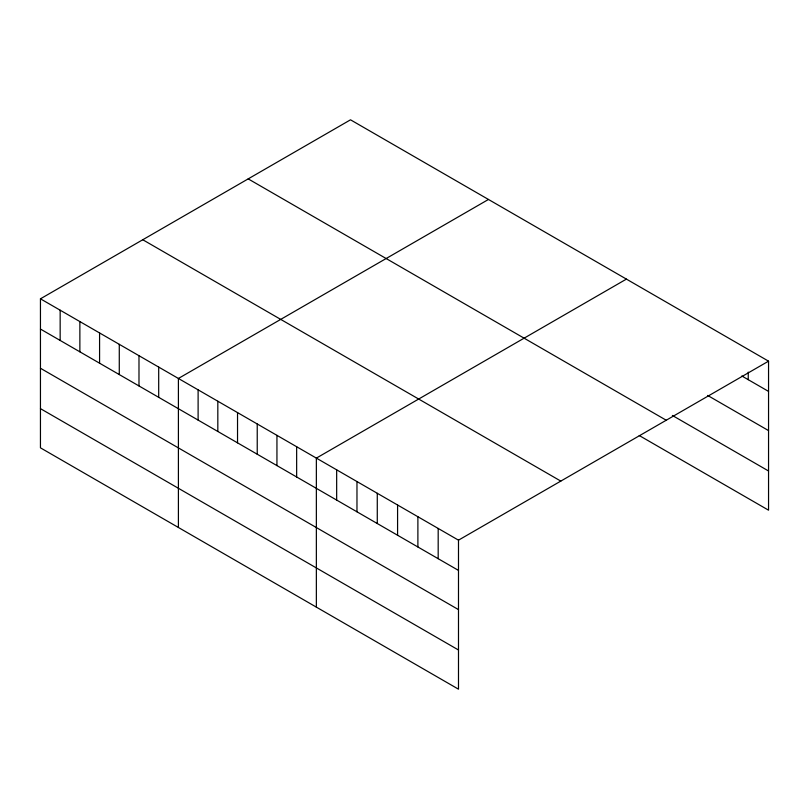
<?xml version="1.0" encoding="UTF-8"?>
<svg xmlns="http://www.w3.org/2000/svg" width="809" height="809" viewBox="0 0 809 809"><rect width="100%" height="100%" fill="white"/><g stroke="black" fill="none" stroke-linecap="round" stroke-linejoin="round"><path stroke-width="1.21" d="M40.45 298.814L458.491 540.169L458.491 689.187L40.45 447.832L40.45 298.814L350.509 119.813L768.55 361.168L768.55 510.186L639.241 435.525M488.464 199.459L178.405 378.46L178.405 527.478M626.419 279.105L316.359 458.116L316.359 607.134M458.491 540.169L768.55 361.168M741.833 375.983L768.55 391.404M707.632 395.429L768.55 430.6M672.37 415.452L768.55 470.99M248.191 178.88L666.232 420.235M142.768 239.747L560.809 481.102M40.45 329.061L458.491 570.416M40.45 368.257L458.491 609.612M40.45 408.636L458.491 649.991M748.244 372.12L748.244 379.684M438.185 528.449L438.185 558.695M417.889 516.729L417.889 546.965M397.583 505.008L397.583 535.245M377.277 493.278L377.277 523.524M356.971 481.557L356.971 511.804M336.665 469.837L336.665 500.073M296.65 446.73L296.65 476.976M276.941 435.353L276.941 465.6M257.232 423.977L257.232 454.223M237.533 412.6L237.533 442.836M217.823 401.224L217.823 431.46M198.114 389.847L198.114 420.083M158.695 367.084L158.695 397.33M138.986 355.707L138.986 385.954M119.277 344.331L119.277 374.567M99.578 332.954L99.578 363.19M79.869 321.577L79.869 351.814M60.159 310.191L60.159 340.437"/></g></svg>
